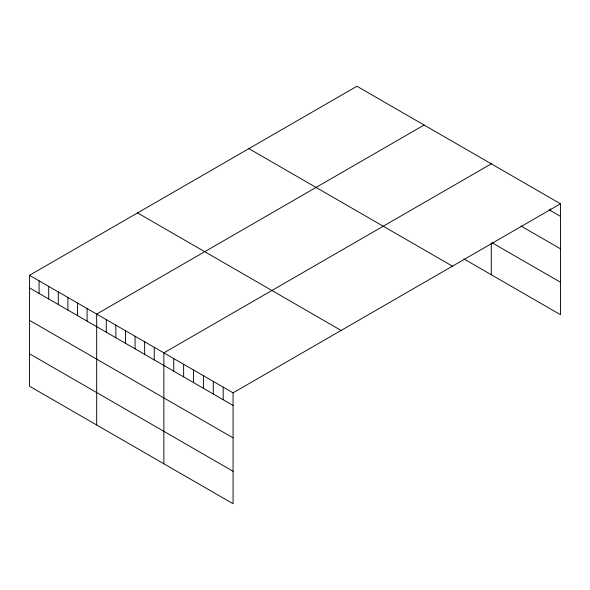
<?xml version="1.0" encoding="UTF-8"?>
<svg xmlns="http://www.w3.org/2000/svg" width="590" height="590" viewBox="0 0 590 590"><rect width="100%" height="100%" fill="white"/><g stroke="black" fill="none" stroke-linecap="round" stroke-linejoin="round"><path stroke-width="0.89" d="M560.5 203.786L233.072 392.829L233.072 503.742L29.5 386.214L29.5 275.294L356.928 86.258L560.5 203.786L560.5 314.706L463.976 258.973M424.107 125.043L96.679 314.079L96.679 424.999M491.286 163.828L163.858 352.864L163.858 463.784M549.091 209.797L560.5 216.382M520.948 225.992L560.5 248.825M492.045 242.733L560.5 282.256M248.877 148.643L452.449 266.171M137.551 212.916L341.123 330.444M29.5 275.294L233.072 392.829M29.5 287.891L233.072 405.426M29.5 320.341L233.072 437.869M29.5 353.771L233.072 471.299M550.61 208.875L550.61 210.674M491.286 243.198L491.286 274.741M223.182 387.121L223.182 399.71M213.292 381.413L213.292 394.002M203.403 375.705L203.403 388.294M193.52 369.996L193.52 382.586M183.63 364.281L183.63 376.877M173.74 358.572L173.74 371.169M154.256 347.326L154.256 359.922M144.661 341.787L144.661 354.384M135.066 336.248L135.066 348.838M125.471 330.702L125.471 343.299M115.869 325.164L115.869 337.76M106.274 319.625L106.274 332.222M87.084 308.541L87.084 321.137M77.482 303.002L77.482 315.598M67.887 297.463L67.887 310.052M58.292 291.917L58.292 304.514M48.697 286.379L48.697 298.975M39.095 280.84L39.095 293.437"/></g></svg>
